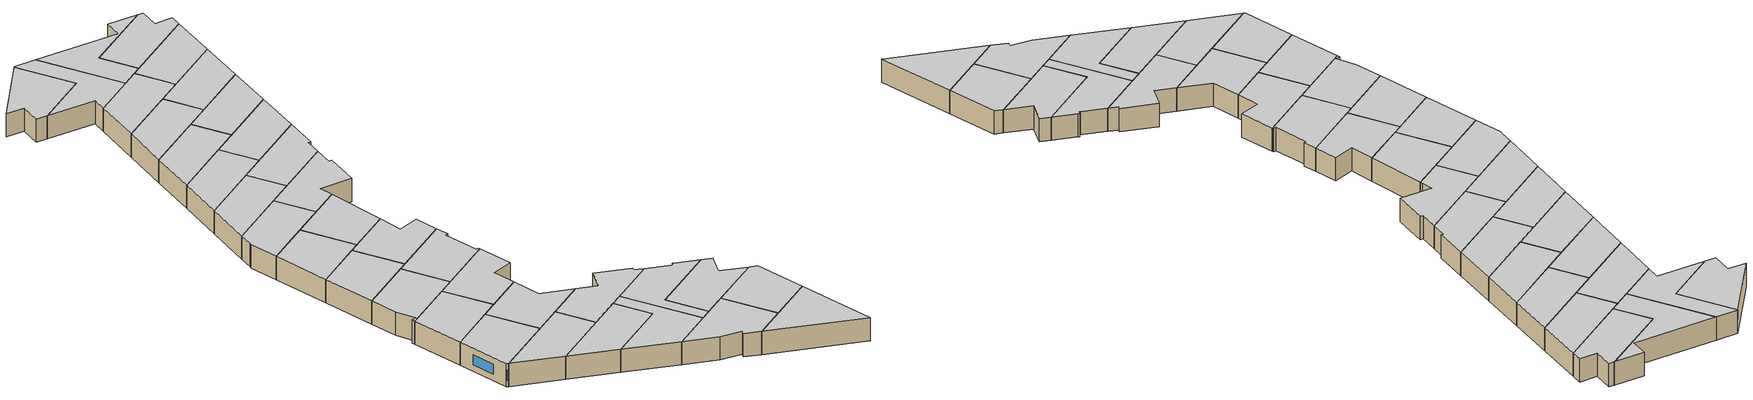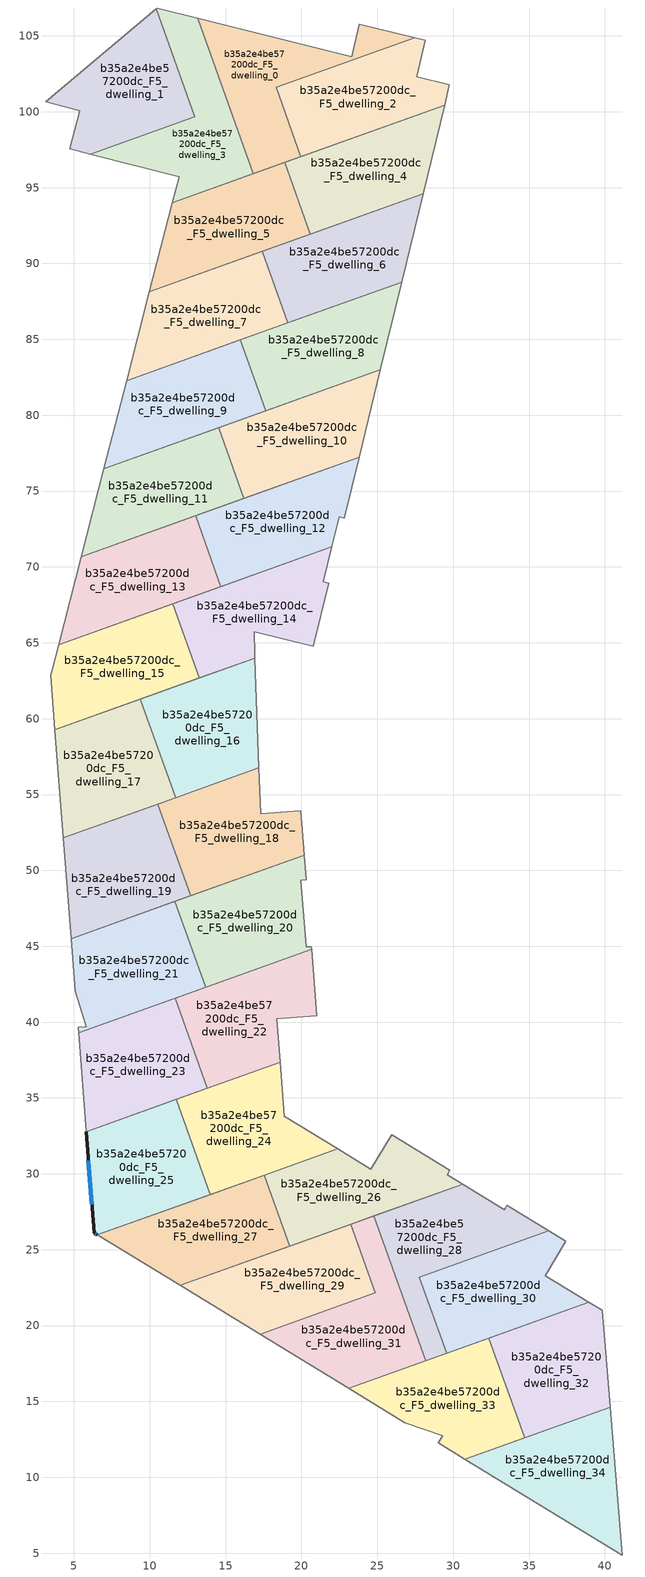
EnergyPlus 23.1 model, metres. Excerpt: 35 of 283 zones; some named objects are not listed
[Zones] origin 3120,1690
b35a2e4be57200dc_F5_dwelling_0
 floor to b35a2e4be57200dc_F4_dwelling_0 (EU_floor_Construction): 27.48,104.88 18.33,101.6 19.96,97.05 16.83,95.92 13.16,106.17 23.3,103.63 23.82,105.77 z15
 wall adiabatic (EU_wall_Construction): 27.48,104.88 23.82,105.77 23.3,103.63 13.16,106.17 / 16.83,95.92 19.96,97.05 z15:18
 wall to b35a2e4be57200dc_F5_dwelling_2 (EU_wall_Construction): 19.96,97.05 18.33,101.6 27.48,104.88 z15:18
 wall to b35a2e4be57200dc_F5_dwelling_3 (EU_wall_Construction): 13.16,106.17 16.83,95.92 z15:18
 ceiling to b35a2e4be57200dc_F6_dwelling_0 (EU_floor_Construction): 19.96,97.05 18.33,101.6 27.48,104.88 23.82,105.77 23.3,103.63 13.16,106.17 16.83,95.92 z18
b35a2e4be57200dc_F5_dwelling_1
 floor to b35a2e4be57200dc_F4_dwelling_1 (EU_floor_Construction): 10.43,106.79 12.97,99.69 6.08,97.21 4.72,97.56 5.37,100.08 3.15,100.65 z15
 wall to b35a2e4be57200dc_F5_dwelling_3 (EU_wall_Construction): 6.08,97.21 12.97,99.69 10.43,106.79 z15:18
 wall adiabatic (EU_wall_Construction): 10.43,106.79 3.15,100.65 5.37,100.08 4.72,97.56 6.08,97.21 z15:18
 ceiling to b35a2e4be57200dc_F6_dwelling_1 (EU_floor_Construction): 12.97,99.69 10.43,106.79 3.15,100.65 5.37,100.08 4.72,97.56 6.08,97.21 z18
b35a2e4be57200dc_F5_dwelling_10
 floor to b35a2e4be57200dc_F4_dwelling_10 (EU_floor_Construction): 25.2,82.99 23.8,77.24 16.2,74.51 14.53,79.17 z15
 wall adiabatic (EU_wall_Construction): 16.2,74.51 23.8,77.24 25.2,82.99 14.53,79.17 z15:18
 wall to b35a2e4be57200dc_F5_dwelling_11 (EU_wall_Construction): 14.53,79.17 16.2,74.51 z15:18
 ceiling to b35a2e4be57200dc_F6_dwelling_10 (EU_floor_Construction): 23.8,77.24 25.2,82.99 14.53,79.17 16.2,74.51 z18
b35a2e4be57200dc_F5_dwelling_11
 floor to b35a2e4be57200dc_F4_dwelling_11 (EU_floor_Construction): 14.53,79.17 16.2,74.51 5.49,70.68 6.98,76.47 z15
 wall adiabatic (EU_wall_Construction): 14.53,79.17 6.98,76.47 5.49,70.68 16.2,74.51 z15:18
 ceiling to b35a2e4be57200dc_F6_dwelling_11 (EU_floor_Construction): 16.2,74.51 14.53,79.17 6.98,76.47 5.49,70.68 z18
b35a2e4be57200dc_F5_dwelling_12
 floor to b35a2e4be57200dc_F4_dwelling_12 (EU_floor_Construction): 23.8,77.24 22.83,73.21 22.49,73.29 22.01,71.33 14.69,68.71 13.02,73.38 z15
 wall to b35a2e4be57200dc_F5_dwelling_13 (EU_wall_Construction): 13.02,73.38 14.69,68.71 z15:18
 wall adiabatic (EU_wall_Construction): 14.69,68.71 22.01,71.33 22.49,73.29 22.83,73.21 23.8,77.24 13.02,73.38 z15:18
 ceiling to b35a2e4be57200dc_F6_dwelling_12 (EU_floor_Construction): 22.01,71.33 22.49,73.29 22.83,73.21 23.8,77.24 13.02,73.38 14.69,68.71 z18
b35a2e4be57200dc_F5_dwelling_13
 floor to b35a2e4be57200dc_F4_dwelling_13 (EU_floor_Construction): 13.02,73.38 14.69,68.71 3.99,64.88 5.49,70.68 z15
 wall adiabatic (EU_wall_Construction): 13.02,73.38 5.49,70.68 3.99,64.88 14.69,68.71 z15:18
 ceiling to b35a2e4be57200dc_F6_dwelling_13 (EU_floor_Construction): 14.69,68.71 13.02,73.38 5.49,70.68 3.99,64.88 z18
b35a2e4be57200dc_F5_dwelling_14
 floor to b35a2e4be57200dc_F4_dwelling_14 (EU_floor_Construction): 22.01,71.33 21.45,69.02 21.79,68.93 20.78,64.78 16.89,65.72 16.92,64.29 16.93,64 13.26,62.68 11.51,67.57 z15
 wall to b35a2e4be57200dc_F5_dwelling_15 (EU_wall_Construction): 11.51,67.57 13.26,62.68 z15:18
 wall adiabatic (EU_wall_Construction): 13.26,62.68 16.93,64 16.92,64.29 16.89,65.72 20.78,64.78 21.79,68.93 21.45,69.02 22.01,71.33 11.51,67.57 z15:18
 ceiling to b35a2e4be57200dc_F6_dwelling_14 (EU_floor_Construction): 20.78,64.78 21.79,68.93 21.45,69.02 22.01,71.33 11.51,67.57 13.26,62.68 16.93,64 16.92,64.29 16.89,65.72 z18
b35a2e4be57200dc_F5_dwelling_15
 floor to b35a2e4be57200dc_F4_dwelling_15 (EU_floor_Construction): 11.51,67.57 13.26,62.68 3.75,59.28 3.47,62.87 3.57,63.23 3.99,64.88 z15
 wall adiabatic (EU_wall_Construction): 11.51,67.57 3.99,64.88 3.57,63.23 3.47,62.87 3.75,59.28 13.26,62.68 z15:18
 ceiling to b35a2e4be57200dc_F6_dwelling_15 (EU_floor_Construction): 13.26,62.68 11.51,67.57 3.99,64.88 3.57,63.23 3.47,62.87 3.75,59.28 z18
b35a2e4be57200dc_F5_dwelling_16
 floor to b35a2e4be57200dc_F4_dwelling_16 (EU_floor_Construction): 16.93,64 17.2,56.76 11.71,54.79 9.38,61.29 z15
 wall adiabatic (EU_wall_Construction): 11.71,54.79 17.2,56.76 16.93,64 9.38,61.29 z15:18
 wall to b35a2e4be57200dc_F5_dwelling_17 (EU_wall_Construction): 9.38,61.29 11.71,54.79 z15:18
 ceiling to b35a2e4be57200dc_F6_dwelling_16 (EU_floor_Construction): 17.2,56.76 16.93,64 9.38,61.29 11.71,54.79 z18
b35a2e4be57200dc_F5_dwelling_17
 floor to b35a2e4be57200dc_F4_dwelling_17 (EU_floor_Construction): 9.38,61.29 11.71,54.79 4.31,52.14 3.75,59.28 z15
 wall adiabatic (EU_wall_Construction): 9.38,61.29 3.75,59.28 4.31,52.14 11.71,54.79 z15:18
 ceiling to b35a2e4be57200dc_F6_dwelling_17 (EU_floor_Construction): 11.71,54.79 9.38,61.29 3.75,59.28 4.31,52.14 z18
b35a2e4be57200dc_F5_dwelling_18
 floor to b35a2e4be57200dc_F4_dwelling_18 (EU_floor_Construction): 19.95,53.93 20.18,51.01 12.69,48.32 10.52,54.37 17.2,56.76 17.31,53.73 z15
 wall adiabatic (EU_wall_Construction): 12.69,48.32 20.18,51.01 19.95,53.93 17.31,53.73 17.2,56.76 10.52,54.37 z15:18
 wall to b35a2e4be57200dc_F5_dwelling_19 (EU_wall_Construction): 10.52,54.37 12.69,48.32 z15:18
 ceiling to b35a2e4be57200dc_F6_dwelling_18 (EU_floor_Construction): 20.18,51.01 19.95,53.93 17.31,53.73 17.2,56.76 10.52,54.37 12.69,48.32 z18
b35a2e4be57200dc_F5_dwelling_19
 floor to b35a2e4be57200dc_F4_dwelling_19 (EU_floor_Construction): 10.52,54.37 12.69,48.32 4.82,45.51 4.31,52.14 z15
 wall adiabatic (EU_wall_Construction): 10.52,54.37 4.31,52.14 4.82,45.51 12.69,48.32 z15:18
 ceiling to b35a2e4be57200dc_F6_dwelling_19 (EU_floor_Construction): 12.69,48.32 10.52,54.37 4.31,52.14 4.82,45.51 z18
b35a2e4be57200dc_F5_dwelling_2
 floor to b35a2e4be57200dc_F4_dwelling_2 (EU_floor_Construction): 28.17,104.71 27.59,102.3 29.76,101.77 29.43,100.44 19.96,97.05 18.33,101.6 27.48,104.88 z15
 wall adiabatic (EU_wall_Construction): 19.96,97.05 29.43,100.44 29.76,101.77 27.59,102.3 28.17,104.71 27.48,104.88 z15:18
 ceiling to b35a2e4be57200dc_F6_dwelling_2 (EU_floor_Construction): 29.43,100.44 29.76,101.77 27.59,102.3 28.17,104.71 27.48,104.88 18.33,101.6 19.96,97.05 z18
b35a2e4be57200dc_F5_dwelling_20
 floor to b35a2e4be57200dc_F4_dwelling_20 (EU_floor_Construction): 20.18,51.01 20.31,49.37 19.96,49.34 20.3,44.95 20.65,44.98 20.67,44.79 13.69,42.29 11.66,47.96 z15
 wall to b35a2e4be57200dc_F5_dwelling_21 (EU_wall_Construction): 11.66,47.96 13.69,42.29 z15:18
 wall adiabatic (EU_wall_Construction): 13.69,42.29 20.67,44.79 20.65,44.98 20.3,44.95 19.96,49.34 20.31,49.37 20.18,51.01 11.66,47.96 z15:18
 ceiling to b35a2e4be57200dc_F6_dwelling_20 (EU_floor_Construction): 20.67,44.79 20.65,44.98 20.3,44.95 19.96,49.34 20.31,49.37 20.18,51.01 11.66,47.96 13.69,42.29 z18
b35a2e4be57200dc_F5_dwelling_21
 floor to b35a2e4be57200dc_F4_dwelling_21 (EU_floor_Construction): 11.66,47.96 13.69,42.29 5.31,39.29 5.28,39.66 5.81,39.7 5.09,42.04 4.82,45.51 z15
 wall adiabatic (EU_wall_Construction): 11.66,47.96 4.82,45.51 5.09,42.04 5.81,39.7 5.28,39.66 5.31,39.29 13.69,42.29 z15:18
 ceiling to b35a2e4be57200dc_F6_dwelling_21 (EU_floor_Construction): 13.69,42.29 11.66,47.96 4.82,45.51 5.09,42.04 5.81,39.7 5.28,39.66 5.31,39.29 z18
b35a2e4be57200dc_F5_dwelling_22
 floor to b35a2e4be57200dc_F4_dwelling_22 (EU_floor_Construction): 20.67,44.79 21.01,40.42 18.37,40.21 18.59,37.36 13.81,35.65 11.68,41.57 z15
 wall to b35a2e4be57200dc_F5_dwelling_23 (EU_wall_Construction): 11.68,41.57 13.81,35.65 z15:18
 wall adiabatic (EU_wall_Construction): 13.81,35.65 18.59,37.36 18.37,40.21 21.01,40.42 20.67,44.79 11.68,41.57 z15:18
 ceiling to b35a2e4be57200dc_F6_dwelling_22 (EU_floor_Construction): 18.59,37.36 18.37,40.21 21.01,40.42 20.67,44.79 11.68,41.57 13.81,35.65 z18
b35a2e4be57200dc_F5_dwelling_23
 floor to b35a2e4be57200dc_F4_dwelling_23 (EU_floor_Construction): 11.68,41.57 13.81,35.65 5.81,32.79 5.31,39.29 z15
 wall adiabatic (EU_wall_Construction): 11.68,41.57 5.31,39.29 5.81,32.79 13.81,35.65 z15:18
 ceiling to b35a2e4be57200dc_F6_dwelling_23 (EU_floor_Construction): 13.81,35.65 11.68,41.57 5.31,39.29 5.81,32.79 z18
b35a2e4be57200dc_F5_dwelling_24
 floor to b35a2e4be57200dc_F4_dwelling_24 (EU_floor_Construction): 18.59,37.36 18.87,33.78 22.39,31.64 13.99,28.63 11.74,34.91 z15
 wall to b35a2e4be57200dc_F5_dwelling_25 (EU_wall_Construction): 11.74,34.91 13.99,28.63 z15:18
 wall adiabatic (EU_wall_Construction): 13.99,28.63 22.39,31.64 18.87,33.78 18.59,37.36 11.74,34.91 z15:18
 ceiling to b35a2e4be57200dc_F6_dwelling_24 (EU_floor_Construction): 22.39,31.64 18.87,33.78 18.59,37.36 11.74,34.91 13.99,28.63 z18
b35a2e4be57200dc_F5_dwelling_25
 floor to b35a2e4be57200dc_F4_dwelling_25 (EU_floor_Construction): 11.74,34.91 13.99,28.63 6.55,25.97 6.34,26.1 5.81,32.79 z15
 wall outside (EU_wall_Construction): 5.81,32.79 6.34,26.1 6.55,25.97 z15:18
 wall adiabatic (EU_wall_Construction): 11.74,34.91 5.81,32.79 / 6.55,25.97 13.99,28.63 z15:18
 window (EU_Window_Construction): 5.96,30.88 6.19,28.01 / 6.4,26.06 6.49,26.01 z15.86:17.14
 ceiling to b35a2e4be57200dc_F6_dwelling_25 (EU_floor_Construction): 13.99,28.63 11.74,34.91 5.81,32.79 6.34,26.1 6.55,25.97 z18
b35a2e4be57200dc_F5_dwelling_26
 floor to b35a2e4be57200dc_F4_dwelling_26 (EU_floor_Construction): 29.78,30.24 29.6,29.94 30.62,29.32 19.21,25.23 17.54,29.91 22.39,31.64 24.58,30.3 25.95,32.57 z15
 wall adiabatic (EU_wall_Construction): 19.21,25.23 30.62,29.32 29.6,29.94 29.78,30.24 25.95,32.57 24.58,30.3 22.39,31.64 17.54,29.91 z15:18
 wall to b35a2e4be57200dc_F5_dwelling_27 (EU_wall_Construction): 17.54,29.91 19.21,25.23 z15:18
 ceiling to b35a2e4be57200dc_F6_dwelling_26 (EU_floor_Construction): 30.62,29.32 29.6,29.94 29.78,30.24 25.95,32.57 24.58,30.3 22.39,31.64 17.54,29.91 19.21,25.23 z18
b35a2e4be57200dc_F5_dwelling_27
 floor to b35a2e4be57200dc_F4_dwelling_27 (EU_floor_Construction): 17.54,29.91 19.21,25.23 12,22.65 6.55,25.97 z15
 wall adiabatic (EU_wall_Construction): 17.54,29.91 6.55,25.97 12,22.65 19.21,25.23 z15:18
 ceiling to b35a2e4be57200dc_F6_dwelling_27 (EU_floor_Construction): 19.21,25.23 17.54,29.91 6.55,25.97 12,22.65 z18
b35a2e4be57200dc_F5_dwelling_28
 floor to b35a2e4be57200dc_F4_dwelling_28 (EU_floor_Construction): 33.7,27.84 36.29,26.25 27.77,23.2 29.57,18.17 28.19,17.68 24.77,27.22 30.62,29.32 33.28,27.69 33.36,27.64 33.42,27.74 33.54,27.94 z15
 wall adiabatic (EU_wall_Construction): 36.29,26.25 33.7,27.84 33.54,27.94 33.42,27.74 33.36,27.64 33.28,27.69 30.62,29.32 24.77,27.22 / 28.19,17.68 29.57,18.17 z15:18
 wall to b35a2e4be57200dc_F5_dwelling_30 (EU_wall_Construction): 29.57,18.17 27.77,23.2 36.29,26.25 z15:18
 wall to b35a2e4be57200dc_F5_dwelling_31 (EU_wall_Construction): 24.77,27.22 28.19,17.68 z15:18
 ceiling to b35a2e4be57200dc_F6_dwelling_28 (EU_floor_Construction): 29.57,18.17 27.77,23.2 36.29,26.25 33.7,27.84 33.54,27.94 33.42,27.74 33.36,27.64 33.28,27.69 30.62,29.32 24.77,27.22 28.19,17.68 z18
b35a2e4be57200dc_F5_dwelling_29
 floor to b35a2e4be57200dc_F4_dwelling_29 (EU_floor_Construction): 23.24,26.67 24.86,22.15 17.27,19.43 12,22.65 z15
 wall to b35a2e4be57200dc_F5_dwelling_31 (EU_wall_Construction): 17.27,19.43 24.86,22.15 23.24,26.67 z15:18
 wall adiabatic (EU_wall_Construction): 23.24,26.67 12,22.65 17.27,19.43 z15:18
 ceiling to b35a2e4be57200dc_F6_dwelling_29 (EU_floor_Construction): 24.86,22.15 23.24,26.67 12,22.65 17.27,19.43 z18
b35a2e4be57200dc_F5_dwelling_3
 floor to b35a2e4be57200dc_F4_dwelling_3 (EU_floor_Construction): 13.16,106.17 16.83,95.92 11.5,94.01 11.93,95.71 6.08,97.21 12.97,99.69 10.43,106.79 10.48,106.84 z15
 wall adiabatic (EU_wall_Construction): 13.16,106.17 10.48,106.84 10.43,106.79 / 6.08,97.21 11.93,95.71 11.5,94.01 16.83,95.92 z15:18
 ceiling to b35a2e4be57200dc_F6_dwelling_3 (EU_floor_Construction): 16.83,95.92 13.16,106.17 10.48,106.84 10.43,106.79 12.97,99.69 6.08,97.21 11.93,95.71 11.5,94.01 z18
b35a2e4be57200dc_F5_dwelling_30
 floor to b35a2e4be57200dc_F4_dwelling_30 (EU_floor_Construction): 37.43,25.55 36.06,23.28 38.95,21.54 29.57,18.17 27.77,23.2 36.29,26.25 z15
 wall adiabatic (EU_wall_Construction): 29.57,18.17 38.95,21.54 36.06,23.28 37.43,25.55 36.29,26.25 z15:18
 ceiling to b35a2e4be57200dc_F6_dwelling_30 (EU_floor_Construction): 38.95,21.54 36.06,23.28 37.43,25.55 36.29,26.25 27.77,23.2 29.57,18.17 z18
b35a2e4be57200dc_F5_dwelling_31
 floor to b35a2e4be57200dc_F4_dwelling_31 (EU_floor_Construction): 24.77,27.22 28.19,17.68 23.12,15.87 17.27,19.43 24.86,22.15 23.24,26.67 z15
 wall adiabatic (EU_wall_Construction): 24.77,27.22 23.24,26.67 / 17.27,19.43 23.12,15.87 28.19,17.68 z15:18
 ceiling to b35a2e4be57200dc_F6_dwelling_31 (EU_floor_Construction): 28.19,17.68 24.77,27.22 23.24,26.67 24.86,22.15 17.27,19.43 23.12,15.87 z18
b35a2e4be57200dc_F5_dwelling_32
 floor to b35a2e4be57200dc_F4_dwelling_32 (EU_floor_Construction): 39.82,21.01 40.34,14.62 34.7,12.6 32.35,19.17 38.95,21.54 z15
 wall to b35a2e4be57200dc_F5_dwelling_33 (EU_wall_Construction): 32.35,19.17 34.7,12.6 z15:18
 wall adiabatic (EU_wall_Construction): 34.7,12.6 40.34,14.62 39.82,21.01 38.95,21.54 32.35,19.17 z15:18
 ceiling to b35a2e4be57200dc_F6_dwelling_32 (EU_floor_Construction): 40.34,14.62 39.82,21.01 38.95,21.54 32.35,19.17 34.7,12.6 z18
b35a2e4be57200dc_F5_dwelling_33
 floor to b35a2e4be57200dc_F4_dwelling_33 (EU_floor_Construction): 32.35,19.17 34.7,12.6 30.78,11.2 29.03,12.27 29.32,12.74 26.82,13.61 23.12,15.87 z15
 wall adiabatic (EU_wall_Construction): 32.35,19.17 23.12,15.87 26.82,13.61 29.32,12.74 29.03,12.27 30.78,11.2 34.7,12.6 z15:18
 ceiling to b35a2e4be57200dc_F6_dwelling_33 (EU_floor_Construction): 34.7,12.6 32.35,19.17 23.12,15.87 26.82,13.61 29.32,12.74 29.03,12.27 30.78,11.2 z18
b35a2e4be57200dc_F5_dwelling_34
 floor to b35a2e4be57200dc_F4_dwelling_34 (EU_floor_Construction): 40.34,14.62 41.14,4.88 30.78,11.2 z15
 wall adiabatic (EU_wall_Construction): 41.14,4.88 40.34,14.62 30.78,11.2 41.14,4.88 z15:18
 ceiling to b35a2e4be57200dc_F6_dwelling_34 (EU_floor_Construction): 41.14,4.88 40.34,14.62 30.78,11.2 z18
b35a2e4be57200dc_F5_dwelling_4
 floor to b35a2e4be57200dc_F4_dwelling_4 (EU_floor_Construction): 29.43,100.44 28.02,94.59 20.58,91.93 18.89,96.66 z15
 wall adiabatic (EU_wall_Construction): 20.58,91.93 28.02,94.59 29.43,100.44 18.89,96.66 20.58,91.93 z15:18
 ceiling to b35a2e4be57200dc_F6_dwelling_4 (EU_floor_Construction): 28.02,94.59 29.43,100.44 18.89,96.66 20.58,91.93 z18
b35a2e4be57200dc_F5_dwelling_5
 floor to b35a2e4be57200dc_F4_dwelling_5 (EU_floor_Construction): 18.89,96.66 20.58,91.93 9.98,88.13 11.5,94.01 z15
 wall adiabatic (EU_wall_Construction): 18.89,96.66 11.5,94.01 9.98,88.13 20.58,91.93 18.89,96.66 z15:18
 ceiling to b35a2e4be57200dc_F6_dwelling_5 (EU_floor_Construction): 20.58,91.93 18.89,96.66 11.5,94.01 9.98,88.13 z18
b35a2e4be57200dc_F5_dwelling_6
 floor to b35a2e4be57200dc_F4_dwelling_6 (EU_floor_Construction): 28.02,94.59 26.6,88.78 19.11,86.09 17.43,90.8 z15
 wall adiabatic (EU_wall_Construction): 19.11,86.09 26.6,88.78 28.02,94.59 17.43,90.8 z15:18
 wall to b35a2e4be57200dc_F5_dwelling_7 (EU_wall_Construction): 17.43,90.8 19.11,86.09 z15:18
 ceiling to b35a2e4be57200dc_F6_dwelling_6 (EU_floor_Construction): 26.6,88.78 28.02,94.59 17.43,90.8 19.11,86.09 z18
b35a2e4be57200dc_F5_dwelling_7
 floor to b35a2e4be57200dc_F4_dwelling_7 (EU_floor_Construction): 17.43,90.8 19.11,86.09 8.48,82.28 9.98,88.13 z15
 wall adiabatic (EU_wall_Construction): 17.43,90.8 9.98,88.13 8.48,82.28 19.11,86.09 z15:18
 ceiling to b35a2e4be57200dc_F6_dwelling_7 (EU_floor_Construction): 19.11,86.09 17.43,90.8 9.98,88.13 8.48,82.28 z18
b35a2e4be57200dc_F5_dwelling_8
 floor to b35a2e4be57200dc_F4_dwelling_8 (EU_floor_Construction): 26.6,88.78 25.2,82.99 17.65,80.29 15.98,84.97 z15
 wall adiabatic (EU_wall_Construction): 17.65,80.29 25.2,82.99 26.6,88.78 15.98,84.97 z15:18
 wall to b35a2e4be57200dc_F5_dwelling_9 (EU_wall_Construction): 15.98,84.97 17.65,80.29 z15:18
 ceiling to b35a2e4be57200dc_F6_dwelling_8 (EU_floor_Construction): 25.2,82.99 26.6,88.78 15.98,84.97 17.65,80.29 z18
b35a2e4be57200dc_F5_dwelling_9
 floor to b35a2e4be57200dc_F4_dwelling_9 (EU_floor_Construction): 15.98,84.97 17.65,80.29 6.98,76.47 8.48,82.28 z15
 wall adiabatic (EU_wall_Construction): 15.98,84.97 8.48,82.28 6.98,76.47 17.65,80.29 z15:18
 ceiling to b35a2e4be57200dc_F6_dwelling_9 (EU_floor_Construction): 17.65,80.29 15.98,84.97 8.48,82.28 6.98,76.47 z18
[Building]
EU S2 Campaign: North Axis=0; Terrain=City; Solar Distribution=FullExterior
[Site:Location]
Helsinki-Vantaa.AP: Latitude=60.317; Longitude=24.963; Time Zone=2; Elevation=54.6
[SizingPeriod:WeatherFileDays]
AnnualSizingPeriod: Begin Month=1; Begin Day of Month=1; End Month=12; End Day of Month=31; Day of Week for Start Day=Monday; Use Weather File Daylight Saving Period=No; Use Weather File Rain and Snow Indicators=No
[MATERIAL]
EU_InternalMass_Material: Roughness=MediumRough; Thickness=0.1; Conductivity=1; Density=1800; Specific Heat=900; Thermal Absorptance=0.9; Solar Absorptance=0.7; Visible Absorptance=0.7
[MATERIAL:NOMASS] Roughness=MediumRough; Thermal Absorptance=0.9; Solar Absorptance=0.7; Visible Absorptance=0.7
Name | Thermal Resistance
EU_wall_NoMass | 5.91765
EU_floor_NoMass | 6.2875
[WINDOWMATERIAL:SIMPLEGLAZINGSYSTEM]
EU_Window_SimpleGlazing: UFactor=0.994035; Solar Heat Gain Coefficient=0.7; Visible Transmittance=0.7
[CONSTRUCTION]
EU_wall_Construction: EU_wall_NoMass
EU_floor_Construction: EU_floor_NoMass
EU_Window_Construction: EU_Window_SimpleGlazing
EU_InternalMass_Construction: EU_InternalMass_Material
[ZONE] Type=1; Multiplier=1; Ceiling Height=autocalculate; Floor Area=autocalculate; Part of Total Floor Area=Yes
Name | Volume
b35a2e4be57200dc_F5_dwelling_0 | 143.992
b35a2e4be57200dc_F5_dwelling_1 | 144.024
b35a2e4be57200dc_F5_dwelling_10 | 144.019
b35a2e4be57200dc_F5_dwelling_11 | 144.05
b35a2e4be57200dc_F5_dwelling_12 | 143.993
b35a2e4be57200dc_F5_dwelling_13 | 143.977
b35a2e4be57200dc_F5_dwelling_14 | 144.555
b35a2e4be57200dc_F5_dwelling_15 | 144.532
b35a2e4be57200dc_F5_dwelling_16 | 143.476
b35a2e4be57200dc_F5_dwelling_17 | 143.495
b35a2e4be57200dc_F5_dwelling_18; b35a2e4be57200dc_F5_dwelling_26 | 144.004
b35a2e4be57200dc_F5_dwelling_19; b35a2e4be57200dc_F5_dwelling_8 | 143.997
b35a2e4be57200dc_F5_dwelling_2; b35a2e4be57200dc_F5_dwelling_3; b35a2e4be57200dc_F5_dwelling_9 | 143.99
b35a2e4be57200dc_F5_dwelling_20; b35a2e4be57200dc_F5_dwelling_27; b35a2e4be57200dc_F5_dwelling_33 | 144.015
b35a2e4be57200dc_F5_dwelling_21; b35a2e4be57200dc_F5_dwelling_24; b35a2e4be57200dc_F5_dwelling_34 | 144.011
b35a2e4be57200dc_F5_dwelling_22 | 144.04
b35a2e4be57200dc_F5_dwelling_23; b35a2e4be57200dc_F5_dwelling_25; b35a2e4be57200dc_F5_dwelling_5 | 144.007
b35a2e4be57200dc_F5_dwelling_28 | 144.031
b35a2e4be57200dc_F5_dwelling_29 | 144.001
b35a2e4be57200dc_F5_dwelling_30; b35a2e4be57200dc_F5_dwelling_31 | 143.999
b35a2e4be57200dc_F5_dwelling_32 | 144.018
b35a2e4be57200dc_F5_dwelling_4 | 144.009
b35a2e4be57200dc_F5_dwelling_6 | 144.034
b35a2e4be57200dc_F5_dwelling_7 | 144.041
[INTERNALMASS] Construction=EU_InternalMass_Construction
Name | Zone or ZoneList | Surface Area
b35a2e4be57200dc_F5_dwelling_0_EU_InternalMass | b35a2e4be57200dc_F5_dwelling_0 | 48.0012
b35a2e4be57200dc_F5_dwelling_1_EU_InternalMass | b35a2e4be57200dc_F5_dwelling_1 | 48.0077
b35a2e4be57200dc_F5_dwelling_2_EU_InternalMass | b35a2e4be57200dc_F5_dwelling_2 | 47.9963
b35a2e4be57200dc_F5_dwelling_3_EU_InternalMass | b35a2e4be57200dc_F5_dwelling_3 | 47.9963
b35a2e4be57200dc_F5_dwelling_4_EU_InternalMass | b35a2e4be57200dc_F5_dwelling_4 | 48.003
b35a2e4be57200dc_F5_dwelling_5_EU_InternalMass | b35a2e4be57200dc_F5_dwelling_5 | 48.003
b35a2e4be57200dc_F5_dwelling_6_EU_InternalMass | b35a2e4be57200dc_F5_dwelling_6 | 48.0102
b35a2e4be57200dc_F5_dwelling_7_EU_InternalMass | b35a2e4be57200dc_F5_dwelling_7 | 48.013
b35a2e4be57200dc_F5_dwelling_8_EU_InternalMass | b35a2e4be57200dc_F5_dwelling_8 | 47.9986
b35a2e4be57200dc_F5_dwelling_9_EU_InternalMass | b35a2e4be57200dc_F5_dwelling_9 | 47.9956
b35a2e4be57200dc_F5_dwelling_10_EU_InternalMass | b35a2e4be57200dc_F5_dwelling_10 | 48.0076
b35a2e4be57200dc_F5_dwelling_11_EU_InternalMass | b35a2e4be57200dc_F5_dwelling_11 | 48.0176
b35a2e4be57200dc_F5_dwelling_12_EU_InternalMass | b35a2e4be57200dc_F5_dwelling_12 | 47.9978
b35a2e4be57200dc_F5_dwelling_13_EU_InternalMass | b35a2e4be57200dc_F5_dwelling_13 | 47.9935
b35a2e4be57200dc_F5_dwelling_14_EU_InternalMass | b35a2e4be57200dc_F5_dwelling_14 | 48.1789
b35a2e4be57200dc_F5_dwelling_15_EU_InternalMass | b35a2e4be57200dc_F5_dwelling_15 | 48.1785
b35a2e4be57200dc_F5_dwelling_16_EU_InternalMass | b35a2e4be57200dc_F5_dwelling_16 | 47.8263
b35a2e4be57200dc_F5_dwelling_17_EU_InternalMass | b35a2e4be57200dc_F5_dwelling_17 | 47.8311
b35a2e4be57200dc_F5_dwelling_18_EU_InternalMass | b35a2e4be57200dc_F5_dwelling_18 | 48.003
b35a2e4be57200dc_F5_dwelling_19_EU_InternalMass | b35a2e4be57200dc_F5_dwelling_19 | 48.0021
b35a2e4be57200dc_F5_dwelling_20_EU_InternalMass | b35a2e4be57200dc_F5_dwelling_20 | 48.0047
b35a2e4be57200dc_F5_dwelling_21_EU_InternalMass | b35a2e4be57200dc_F5_dwelling_21 | 48.0043
b35a2e4be57200dc_F5_dwelling_22_EU_InternalMass | b35a2e4be57200dc_F5_dwelling_22 | 48.0114
b35a2e4be57200dc_F5_dwelling_23_EU_InternalMass | b35a2e4be57200dc_F5_dwelling_23 | 48.0014
b35a2e4be57200dc_F5_dwelling_24_EU_InternalMass | b35a2e4be57200dc_F5_dwelling_24 | 48.0038
b35a2e4be57200dc_F5_dwelling_25_EU_InternalMass | b35a2e4be57200dc_F5_dwelling_25 | 48.0027
b35a2e4be57200dc_F5_dwelling_26_EU_InternalMass | b35a2e4be57200dc_F5_dwelling_26 | 48.005
b35a2e4be57200dc_F5_dwelling_27_EU_InternalMass | b35a2e4be57200dc_F5_dwelling_27 | 48.0047
b35a2e4be57200dc_F5_dwelling_28_EU_InternalMass | b35a2e4be57200dc_F5_dwelling_28 | 48.0105
b35a2e4be57200dc_F5_dwelling_29_EU_InternalMass | b35a2e4be57200dc_F5_dwelling_29 | 47.9994
b35a2e4be57200dc_F5_dwelling_30_EU_InternalMass | b35a2e4be57200dc_F5_dwelling_30 | 48
b35a2e4be57200dc_F5_dwelling_31_EU_InternalMass | b35a2e4be57200dc_F5_dwelling_31 | 48.0006
b35a2e4be57200dc_F5_dwelling_32_EU_InternalMass | b35a2e4be57200dc_F5_dwelling_32 | 48.0051
b35a2e4be57200dc_F5_dwelling_33_EU_InternalMass | b35a2e4be57200dc_F5_dwelling_33 | 48.0038
b35a2e4be57200dc_F5_dwelling_34_EU_InternalMass | b35a2e4be57200dc_F5_dwelling_34 | 48.0035
[OTHEREQUIPMENT] Fuel Type=Electricity; Design Level Calculation Method=Watts/Area; Power per Zone Floor Area=1; Fraction Latent=0; Fraction Radiant=0; Fraction Lost=0; Carbon Dioxide Generation Rate=0; EndUse Subcategory=EU_Step8_InternalGains
Name | Zone or ZoneList or Space or SpaceList | Schedule
EU_Step8_InternalGain_b35a2e4be57200dc_F5_dwelling_0_f000 | b35a2e4be57200dc_F5_dwelling_0 | EU_Step8_GainSchedule_b35a2e4be57200dc_F5_dwelling_0_f000
EU_Step8_InternalGain_b35a2e4be57200dc_F5_dwelling_1_f000 | b35a2e4be57200dc_F5_dwelling_1 | EU_Step8_GainSchedule_b35a2e4be57200dc_F5_dwelling_1_f000
EU_Step8_InternalGain_b35a2e4be57200dc_F5_dwelling_2_f000 | b35a2e4be57200dc_F5_dwelling_2 | EU_Step8_GainSchedule_b35a2e4be57200dc_F5_dwelling_2_f000
EU_Step8_InternalGain_b35a2e4be57200dc_F5_dwelling_3_f000 | b35a2e4be57200dc_F5_dwelling_3 | EU_Step8_GainSchedule_b35a2e4be57200dc_F5_dwelling_3_f000
EU_Step8_InternalGain_b35a2e4be57200dc_F5_dwelling_4_f000 | b35a2e4be57200dc_F5_dwelling_4 | EU_Step8_GainSchedule_b35a2e4be57200dc_F5_dwelling_4_f000
EU_Step8_InternalGain_b35a2e4be57200dc_F5_dwelling_5_f000 | b35a2e4be57200dc_F5_dwelling_5 | EU_Step8_GainSchedule_b35a2e4be57200dc_F5_dwelling_5_f000
EU_Step8_InternalGain_b35a2e4be57200dc_F5_dwelling_6_f000 | b35a2e4be57200dc_F5_dwelling_6 | EU_Step8_GainSchedule_b35a2e4be57200dc_F5_dwelling_6_f000
EU_Step8_InternalGain_b35a2e4be57200dc_F5_dwelling_7_f000 | b35a2e4be57200dc_F5_dwelling_7 | EU_Step8_GainSchedule_b35a2e4be57200dc_F5_dwelling_7_f000
EU_Step8_InternalGain_b35a2e4be57200dc_F5_dwelling_8_f000 | b35a2e4be57200dc_F5_dwelling_8 | EU_Step8_GainSchedule_b35a2e4be57200dc_F5_dwelling_8_f000
EU_Step8_InternalGain_b35a2e4be57200dc_F5_dwelling_9_f000 | b35a2e4be57200dc_F5_dwelling_9 | EU_Step8_GainSchedule_b35a2e4be57200dc_F5_dwelling_9_f000
EU_Step8_InternalGain_b35a2e4be57200dc_F5_dwelling_10_f000 | b35a2e4be57200dc_F5_dwelling_10 | EU_Step8_GainSchedule_b35a2e4be57200dc_F5_dwelling_10_f000
EU_Step8_InternalGain_b35a2e4be57200dc_F5_dwelling_11_f000 | b35a2e4be57200dc_F5_dwelling_11 | EU_Step8_GainSchedule_b35a2e4be57200dc_F5_dwelling_11_f000
EU_Step8_InternalGain_b35a2e4be57200dc_F5_dwelling_12_f000 | b35a2e4be57200dc_F5_dwelling_12 | EU_Step8_GainSchedule_b35a2e4be57200dc_F5_dwelling_12_f000
EU_Step8_InternalGain_b35a2e4be57200dc_F5_dwelling_13_f000 | b35a2e4be57200dc_F5_dwelling_13 | EU_Step8_GainSchedule_b35a2e4be57200dc_F5_dwelling_13_f000
EU_Step8_InternalGain_b35a2e4be57200dc_F5_dwelling_14_f000 | b35a2e4be57200dc_F5_dwelling_14 | EU_Step8_GainSchedule_b35a2e4be57200dc_F5_dwelling_14_f000
EU_Step8_InternalGain_b35a2e4be57200dc_F5_dwelling_15_f000 | b35a2e4be57200dc_F5_dwelling_15 | EU_Step8_GainSchedule_b35a2e4be57200dc_F5_dwelling_15_f000
EU_Step8_InternalGain_b35a2e4be57200dc_F5_dwelling_16_f000 | b35a2e4be57200dc_F5_dwelling_16 | EU_Step8_GainSchedule_b35a2e4be57200dc_F5_dwelling_16_f000
EU_Step8_InternalGain_b35a2e4be57200dc_F5_dwelling_17_f000 | b35a2e4be57200dc_F5_dwelling_17 | EU_Step8_GainSchedule_b35a2e4be57200dc_F5_dwelling_17_f000
EU_Step8_InternalGain_b35a2e4be57200dc_F5_dwelling_18_f000 | b35a2e4be57200dc_F5_dwelling_18 | EU_Step8_GainSchedule_b35a2e4be57200dc_F5_dwelling_18_f000
EU_Step8_InternalGain_b35a2e4be57200dc_F5_dwelling_19_f000 | b35a2e4be57200dc_F5_dwelling_19 | EU_Step8_GainSchedule_b35a2e4be57200dc_F5_dwelling_19_f000
EU_Step8_InternalGain_b35a2e4be57200dc_F5_dwelling_20_f000 | b35a2e4be57200dc_F5_dwelling_20 | EU_Step8_GainSchedule_b35a2e4be57200dc_F5_dwelling_20_f000
EU_Step8_InternalGain_b35a2e4be57200dc_F5_dwelling_21_f000 | b35a2e4be57200dc_F5_dwelling_21 | EU_Step8_GainSchedule_b35a2e4be57200dc_F5_dwelling_21_f000
EU_Step8_InternalGain_b35a2e4be57200dc_F5_dwelling_22_f000 | b35a2e4be57200dc_F5_dwelling_22 | EU_Step8_GainSchedule_b35a2e4be57200dc_F5_dwelling_22_f000
EU_Step8_InternalGain_b35a2e4be57200dc_F5_dwelling_23_f000 | b35a2e4be57200dc_F5_dwelling_23 | EU_Step8_GainSchedule_b35a2e4be57200dc_F5_dwelling_23_f000
EU_Step8_InternalGain_b35a2e4be57200dc_F5_dwelling_24_f000 | b35a2e4be57200dc_F5_dwelling_24 | EU_Step8_GainSchedule_b35a2e4be57200dc_F5_dwelling_24_f000
EU_Step8_InternalGain_b35a2e4be57200dc_F5_dwelling_25_f000 | b35a2e4be57200dc_F5_dwelling_25 | EU_Step8_GainSchedule_b35a2e4be57200dc_F5_dwelling_25_f000
EU_Step8_InternalGain_b35a2e4be57200dc_F5_dwelling_26_f000 | b35a2e4be57200dc_F5_dwelling_26 | EU_Step8_GainSchedule_b35a2e4be57200dc_F5_dwelling_26_f000
EU_Step8_InternalGain_b35a2e4be57200dc_F5_dwelling_27_f000 | b35a2e4be57200dc_F5_dwelling_27 | EU_Step8_GainSchedule_b35a2e4be57200dc_F5_dwelling_27_f000
EU_Step8_InternalGain_b35a2e4be57200dc_F5_dwelling_28_f000 | b35a2e4be57200dc_F5_dwelling_28 | EU_Step8_GainSchedule_b35a2e4be57200dc_F5_dwelling_28_f000
EU_Step8_InternalGain_b35a2e4be57200dc_F5_dwelling_29_f000 | b35a2e4be57200dc_F5_dwelling_29 | EU_Step8_GainSchedule_b35a2e4be57200dc_F5_dwelling_29_f000
EU_Step8_InternalGain_b35a2e4be57200dc_F5_dwelling_30_f000 | b35a2e4be57200dc_F5_dwelling_30 | EU_Step8_GainSchedule_b35a2e4be57200dc_F5_dwelling_30_f000
EU_Step8_InternalGain_b35a2e4be57200dc_F5_dwelling_31_f000 | b35a2e4be57200dc_F5_dwelling_31 | EU_Step8_GainSchedule_b35a2e4be57200dc_F5_dwelling_31_f000
EU_Step8_InternalGain_b35a2e4be57200dc_F5_dwelling_32_f000 | b35a2e4be57200dc_F5_dwelling_32 | EU_Step8_GainSchedule_b35a2e4be57200dc_F5_dwelling_32_f000
EU_Step8_InternalGain_b35a2e4be57200dc_F5_dwelling_33_f000 | b35a2e4be57200dc_F5_dwelling_33 | EU_Step8_GainSchedule_b35a2e4be57200dc_F5_dwelling_33_f000
EU_Step8_InternalGain_b35a2e4be57200dc_F5_dwelling_34_f000 | b35a2e4be57200dc_F5_dwelling_34 | EU_Step8_GainSchedule_b35a2e4be57200dc_F5_dwelling_34_f000
[ZONEVENTILATION:DESIGNFLOWRATE] Schedule=EU_AlwaysOn; Design Flow Rate Calculation Method=AirChanges/Hour; Air Changes per Hour=0.596421; Ventilation Type=Natural; Fan Pressure Rise=0; Fan Total Efficiency=1; Constant Term Coefficient=1; Temperature Term Coefficient=0; Velocity Term Coefficient=0; Velocity Squared Term Coefficient=0; Minimum Indoor Temperature=-100; Maximum Indoor Temperature=100; Delta Temperature=-100; Minimum Outdoor Temperature=-100; Maximum Outdoor Temperature=100; Maximum Wind Speed=40
Name | Zone or ZoneList or Space or SpaceList
EU_ConstantAir_b35a2e4be57200dc_F5_dwelling_0 | b35a2e4be57200dc_F5_dwelling_0
EU_ConstantAir_b35a2e4be57200dc_F5_dwelling_1 | b35a2e4be57200dc_F5_dwelling_1
EU_ConstantAir_b35a2e4be57200dc_F5_dwelling_2 | b35a2e4be57200dc_F5_dwelling_2
EU_ConstantAir_b35a2e4be57200dc_F5_dwelling_3 | b35a2e4be57200dc_F5_dwelling_3
EU_ConstantAir_b35a2e4be57200dc_F5_dwelling_4 | b35a2e4be57200dc_F5_dwelling_4
EU_ConstantAir_b35a2e4be57200dc_F5_dwelling_5 | b35a2e4be57200dc_F5_dwelling_5
EU_ConstantAir_b35a2e4be57200dc_F5_dwelling_6 | b35a2e4be57200dc_F5_dwelling_6
EU_ConstantAir_b35a2e4be57200dc_F5_dwelling_7 | b35a2e4be57200dc_F5_dwelling_7
EU_ConstantAir_b35a2e4be57200dc_F5_dwelling_8 | b35a2e4be57200dc_F5_dwelling_8
EU_ConstantAir_b35a2e4be57200dc_F5_dwelling_9 | b35a2e4be57200dc_F5_dwelling_9
EU_ConstantAir_b35a2e4be57200dc_F5_dwelling_10 | b35a2e4be57200dc_F5_dwelling_10
EU_ConstantAir_b35a2e4be57200dc_F5_dwelling_11 | b35a2e4be57200dc_F5_dwelling_11
EU_ConstantAir_b35a2e4be57200dc_F5_dwelling_12 | b35a2e4be57200dc_F5_dwelling_12
EU_ConstantAir_b35a2e4be57200dc_F5_dwelling_13 | b35a2e4be57200dc_F5_dwelling_13
EU_ConstantAir_b35a2e4be57200dc_F5_dwelling_14 | b35a2e4be57200dc_F5_dwelling_14
EU_ConstantAir_b35a2e4be57200dc_F5_dwelling_15 | b35a2e4be57200dc_F5_dwelling_15
EU_ConstantAir_b35a2e4be57200dc_F5_dwelling_16 | b35a2e4be57200dc_F5_dwelling_16
EU_ConstantAir_b35a2e4be57200dc_F5_dwelling_17 | b35a2e4be57200dc_F5_dwelling_17
EU_ConstantAir_b35a2e4be57200dc_F5_dwelling_18 | b35a2e4be57200dc_F5_dwelling_18
EU_ConstantAir_b35a2e4be57200dc_F5_dwelling_19 | b35a2e4be57200dc_F5_dwelling_19
EU_ConstantAir_b35a2e4be57200dc_F5_dwelling_20 | b35a2e4be57200dc_F5_dwelling_20
EU_ConstantAir_b35a2e4be57200dc_F5_dwelling_21 | b35a2e4be57200dc_F5_dwelling_21
EU_ConstantAir_b35a2e4be57200dc_F5_dwelling_22 | b35a2e4be57200dc_F5_dwelling_22
EU_ConstantAir_b35a2e4be57200dc_F5_dwelling_23 | b35a2e4be57200dc_F5_dwelling_23
EU_ConstantAir_b35a2e4be57200dc_F5_dwelling_24 | b35a2e4be57200dc_F5_dwelling_24
EU_ConstantAir_b35a2e4be57200dc_F5_dwelling_25 | b35a2e4be57200dc_F5_dwelling_25
EU_ConstantAir_b35a2e4be57200dc_F5_dwelling_26 | b35a2e4be57200dc_F5_dwelling_26
EU_ConstantAir_b35a2e4be57200dc_F5_dwelling_27 | b35a2e4be57200dc_F5_dwelling_27
EU_ConstantAir_b35a2e4be57200dc_F5_dwelling_28 | b35a2e4be57200dc_F5_dwelling_28
EU_ConstantAir_b35a2e4be57200dc_F5_dwelling_29 | b35a2e4be57200dc_F5_dwelling_29
EU_ConstantAir_b35a2e4be57200dc_F5_dwelling_30 | b35a2e4be57200dc_F5_dwelling_30
EU_ConstantAir_b35a2e4be57200dc_F5_dwelling_31 | b35a2e4be57200dc_F5_dwelling_31
EU_ConstantAir_b35a2e4be57200dc_F5_dwelling_32 | b35a2e4be57200dc_F5_dwelling_32
EU_ConstantAir_b35a2e4be57200dc_F5_dwelling_33 | b35a2e4be57200dc_F5_dwelling_33
EU_ConstantAir_b35a2e4be57200dc_F5_dwelling_34 | b35a2e4be57200dc_F5_dwelling_34
[HVACTEMPLATE:ZONE:IDEALLOADSAIRSYSTEM] System Availability Schedule=EU_AlwaysOn; Maximum Heating Supply Air Temperature=50; Minimum Cooling Supply Air Temperature=13; Maximum Heating Supply Air Humidity Ratio=0.0156; Minimum Cooling Supply Air Humidity Ratio=0.0077; Heating Limit=NoLimit; Cooling Limit=NoLimit; Heating Availability Schedule=EU_AlwaysOn; Cooling Availability Schedule=EU_CoolingOff; Dehumidification Control Type=ConstantSensibleHeatRatio; Cooling Sensible Heat Ratio=0.7; Dehumidification Setpoint=60; Humidification Control Type=None; Humidification Setpoint=30; Outdoor Air Method=None; Outdoor Air Flow Rate per Person=0.00944; Outdoor Air Flow Rate per Zone Floor Area=0; Outdoor Air Flow Rate per Zone=0; Demand Controlled Ventilation Type=None; Outdoor Air Economizer Type=NoEconomizer; Heat Recovery Type=None; Sensible Heat Recovery Effectiveness=0.7; Latent Heat Recovery Effectiveness=0.65
Name | Template Thermostat
b35a2e4be57200dc_F5_dwelling_0 | EU_HeatOnly_b35a2e4be57200dc_F5_dwelling_0
b35a2e4be57200dc_F5_dwelling_1 | EU_HeatOnly_b35a2e4be57200dc_F5_dwelling_1
b35a2e4be57200dc_F5_dwelling_2 | EU_HeatOnly_b35a2e4be57200dc_F5_dwelling_2
b35a2e4be57200dc_F5_dwelling_3 | EU_HeatOnly_b35a2e4be57200dc_F5_dwelling_3
b35a2e4be57200dc_F5_dwelling_4 | EU_HeatOnly_b35a2e4be57200dc_F5_dwelling_4
b35a2e4be57200dc_F5_dwelling_5 | EU_HeatOnly_b35a2e4be57200dc_F5_dwelling_5
b35a2e4be57200dc_F5_dwelling_6 | EU_HeatOnly_b35a2e4be57200dc_F5_dwelling_6
b35a2e4be57200dc_F5_dwelling_7 | EU_HeatOnly_b35a2e4be57200dc_F5_dwelling_7
b35a2e4be57200dc_F5_dwelling_8 | EU_HeatOnly_b35a2e4be57200dc_F5_dwelling_8
b35a2e4be57200dc_F5_dwelling_9 | EU_HeatOnly_b35a2e4be57200dc_F5_dwelling_9
b35a2e4be57200dc_F5_dwelling_10 | EU_HeatOnly_b35a2e4be57200dc_F5_dwelling_10
b35a2e4be57200dc_F5_dwelling_11 | EU_HeatOnly_b35a2e4be57200dc_F5_dwelling_11
b35a2e4be57200dc_F5_dwelling_12 | EU_HeatOnly_b35a2e4be57200dc_F5_dwelling_12
b35a2e4be57200dc_F5_dwelling_13 | EU_HeatOnly_b35a2e4be57200dc_F5_dwelling_13
b35a2e4be57200dc_F5_dwelling_14 | EU_HeatOnly_b35a2e4be57200dc_F5_dwelling_14
b35a2e4be57200dc_F5_dwelling_15 | EU_HeatOnly_b35a2e4be57200dc_F5_dwelling_15
b35a2e4be57200dc_F5_dwelling_16 | EU_HeatOnly_b35a2e4be57200dc_F5_dwelling_16
b35a2e4be57200dc_F5_dwelling_17 | EU_HeatOnly_b35a2e4be57200dc_F5_dwelling_17
b35a2e4be57200dc_F5_dwelling_18 | EU_HeatOnly_b35a2e4be57200dc_F5_dwelling_18
b35a2e4be57200dc_F5_dwelling_19 | EU_HeatOnly_b35a2e4be57200dc_F5_dwelling_19
b35a2e4be57200dc_F5_dwelling_20 | EU_HeatOnly_b35a2e4be57200dc_F5_dwelling_20
b35a2e4be57200dc_F5_dwelling_21 | EU_HeatOnly_b35a2e4be57200dc_F5_dwelling_21
b35a2e4be57200dc_F5_dwelling_22 | EU_HeatOnly_b35a2e4be57200dc_F5_dwelling_22
b35a2e4be57200dc_F5_dwelling_23 | EU_HeatOnly_b35a2e4be57200dc_F5_dwelling_23
b35a2e4be57200dc_F5_dwelling_24 | EU_HeatOnly_b35a2e4be57200dc_F5_dwelling_24
b35a2e4be57200dc_F5_dwelling_25 | EU_HeatOnly_b35a2e4be57200dc_F5_dwelling_25
b35a2e4be57200dc_F5_dwelling_26 | EU_HeatOnly_b35a2e4be57200dc_F5_dwelling_26
b35a2e4be57200dc_F5_dwelling_27 | EU_HeatOnly_b35a2e4be57200dc_F5_dwelling_27
b35a2e4be57200dc_F5_dwelling_28 | EU_HeatOnly_b35a2e4be57200dc_F5_dwelling_28
b35a2e4be57200dc_F5_dwelling_29 | EU_HeatOnly_b35a2e4be57200dc_F5_dwelling_29
b35a2e4be57200dc_F5_dwelling_30 | EU_HeatOnly_b35a2e4be57200dc_F5_dwelling_30
b35a2e4be57200dc_F5_dwelling_31 | EU_HeatOnly_b35a2e4be57200dc_F5_dwelling_31
b35a2e4be57200dc_F5_dwelling_32 | EU_HeatOnly_b35a2e4be57200dc_F5_dwelling_32
b35a2e4be57200dc_F5_dwelling_33 | EU_HeatOnly_b35a2e4be57200dc_F5_dwelling_33
b35a2e4be57200dc_F5_dwelling_34 | EU_HeatOnly_b35a2e4be57200dc_F5_dwelling_34
[SIZING:ZONE] Zone Cooling Design Supply Air Temperature Input Method=SupplyAirTemperature; Zone Cooling Design Supply Air Temperature=13; Zone Heating Design Supply Air Temperature Input Method=SupplyAirTemperature; Zone Heating Design Supply Air Temperature=50; Zone Cooling Design Supply Air Humidity Ratio=0.008; Zone Heating Design Supply Air Humidity Ratio=0.008; Cooling Design Air Flow Method=DesignDay; Cooling Design Air Flow Rate=0; Cooling Minimum Air Flow per Zone Floor Area=0.000762; Cooling Minimum Air Flow=0; Cooling Minimum Air Flow Fraction=0.2; Heating Design Air Flow Method=DesignDay; Heating Design Air Flow Rate=0; Heating Maximum Air Flow per Zone Floor Area=0.002032; Heating Maximum Air Flow=0.141576; Heating Maximum Air Flow Fraction=0.3; Account for Dedicated Outdoor Air System=No; Dedicated Outdoor Air System Control Strategy=NeutralSupplyAir; Dedicated Outdoor Air Low Setpoint Temperature for Design=autosize; Dedicated Outdoor Air High Setpoint Temperature for Design=autosize; Zone Load Sizing Method=Sensible Load Only No Latent Load; Zone Latent Cooling Design Supply Air Humidity Ratio Input Method=HumidityRatioDifference; Zone Cooling Design Supply Air Humidity Ratio Difference=0.005; Zone Latent Heating Design Supply Air Humidity Ratio Input Method=HumidityRatioDifference; Zone Humidification Design Supply Air Humidity Ratio Difference=0.005
b35a2e4be57200dc_F5_dwelling_0; b35a2e4be57200dc_F5_dwelling_1; b35a2e4be57200dc_F5_dwelling_2; b35a2e4be57200dc_F5_dwelling_3; b35a2e4be57200dc_F5_dwelling_4; b35a2e4be57200dc_F5_dwelling_5; b35a2e4be57200dc_F5_dwelling_6; b35a2e4be57200dc_F5_dwelling_7; b35a2e4be57200dc_F5_dwelling_8; b35a2e4be57200dc_F5_dwelling_9; b35a2e4be57200dc_F5_dwelling_10; b35a2e4be57200dc_F5_dwelling_11; b35a2e4be57200dc_F5_dwelling_12; b35a2e4be57200dc_F5_dwelling_13; b35a2e4be57200dc_F5_dwelling_14; b35a2e4be57200dc_F5_dwelling_15; b35a2e4be57200dc_F5_dwelling_16; b35a2e4be57200dc_F5_dwelling_17; b35a2e4be57200dc_F5_dwelling_18; b35a2e4be57200dc_F5_dwelling_19; b35a2e4be57200dc_F5_dwelling_20; b35a2e4be57200dc_F5_dwelling_21; b35a2e4be57200dc_F5_dwelling_22; b35a2e4be57200dc_F5_dwelling_23; b35a2e4be57200dc_F5_dwelling_24; b35a2e4be57200dc_F5_dwelling_25; b35a2e4be57200dc_F5_dwelling_26; b35a2e4be57200dc_F5_dwelling_27; b35a2e4be57200dc_F5_dwelling_28; b35a2e4be57200dc_F5_dwelling_29; b35a2e4be57200dc_F5_dwelling_30; b35a2e4be57200dc_F5_dwelling_31; b35a2e4be57200dc_F5_dwelling_32; b35a2e4be57200dc_F5_dwelling_33; b35a2e4be57200dc_F5_dwelling_34
[SCHEDULE:CONSTANT]
Name | Hourly Value
EU_AlwaysOn | 1
EU_CoolingOff | 0
[SCHEDULE:FILE] Column Number=1; Rows to Skip at Top=0; Number of Hours of Data=8760; Column Separator=Comma; Interpolate to Timestep=No; Minutes per Item=60; Adjust Schedule for Daylight Savings=Yes
Name | File
EU_Step8_GainSchedule_b35a2e4be57200dc_F5_dwelling_0_f000 | ../../schedules/b35a2e4be57200dc/b35a2e4be57200dc_F5_dwelling_0_f000_gain.csv
EU_Step8_GainSchedule_b35a2e4be57200dc_F5_dwelling_1_f000 | ../../schedules/b35a2e4be57200dc/b35a2e4be57200dc_F5_dwelling_1_f000_gain.csv
EU_Step8_GainSchedule_b35a2e4be57200dc_F5_dwelling_2_f000 | ../../schedules/b35a2e4be57200dc/b35a2e4be57200dc_F5_dwelling_2_f000_gain.csv
EU_Step8_GainSchedule_b35a2e4be57200dc_F5_dwelling_3_f000 | ../../schedules/b35a2e4be57200dc/b35a2e4be57200dc_F5_dwelling_3_f000_gain.csv
EU_Step8_GainSchedule_b35a2e4be57200dc_F5_dwelling_4_f000 | ../../schedules/b35a2e4be57200dc/b35a2e4be57200dc_F5_dwelling_4_f000_gain.csv
EU_Step8_GainSchedule_b35a2e4be57200dc_F5_dwelling_5_f000 | ../../schedules/b35a2e4be57200dc/b35a2e4be57200dc_F5_dwelling_5_f000_gain.csv
EU_Step8_GainSchedule_b35a2e4be57200dc_F5_dwelling_6_f000 | ../../schedules/b35a2e4be57200dc/b35a2e4be57200dc_F5_dwelling_6_f000_gain.csv
EU_Step8_GainSchedule_b35a2e4be57200dc_F5_dwelling_7_f000 | ../../schedules/b35a2e4be57200dc/b35a2e4be57200dc_F5_dwelling_7_f000_gain.csv
EU_Step8_GainSchedule_b35a2e4be57200dc_F5_dwelling_8_f000 | ../../schedules/b35a2e4be57200dc/b35a2e4be57200dc_F5_dwelling_8_f000_gain.csv
EU_Step8_GainSchedule_b35a2e4be57200dc_F5_dwelling_9_f000 | ../../schedules/b35a2e4be57200dc/b35a2e4be57200dc_F5_dwelling_9_f000_gain.csv
EU_Step8_GainSchedule_b35a2e4be57200dc_F5_dwelling_10_f000 | ../../schedules/b35a2e4be57200dc/b35a2e4be57200dc_F5_dwelling_10_f000_gain.csv
EU_Step8_GainSchedule_b35a2e4be57200dc_F5_dwelling_11_f000 | ../../schedules/b35a2e4be57200dc/b35a2e4be57200dc_F5_dwelling_11_f000_gain.csv
EU_Step8_GainSchedule_b35a2e4be57200dc_F5_dwelling_12_f000 | ../../schedules/b35a2e4be57200dc/b35a2e4be57200dc_F5_dwelling_12_f000_gain.csv
EU_Step8_GainSchedule_b35a2e4be57200dc_F5_dwelling_13_f000 | ../../schedules/b35a2e4be57200dc/b35a2e4be57200dc_F5_dwelling_13_f000_gain.csv
EU_Step8_GainSchedule_b35a2e4be57200dc_F5_dwelling_14_f000 | ../../schedules/b35a2e4be57200dc/b35a2e4be57200dc_F5_dwelling_14_f000_gain.csv
EU_Step8_GainSchedule_b35a2e4be57200dc_F5_dwelling_15_f000 | ../../schedules/b35a2e4be57200dc/b35a2e4be57200dc_F5_dwelling_15_f000_gain.csv
EU_Step8_GainSchedule_b35a2e4be57200dc_F5_dwelling_16_f000 | ../../schedules/b35a2e4be57200dc/b35a2e4be57200dc_F5_dwelling_16_f000_gain.csv
EU_Step8_GainSchedule_b35a2e4be57200dc_F5_dwelling_17_f000 | ../../schedules/b35a2e4be57200dc/b35a2e4be57200dc_F5_dwelling_17_f000_gain.csv
EU_Step8_GainSchedule_b35a2e4be57200dc_F5_dwelling_18_f000 | ../../schedules/b35a2e4be57200dc/b35a2e4be57200dc_F5_dwelling_18_f000_gain.csv
EU_Step8_GainSchedule_b35a2e4be57200dc_F5_dwelling_19_f000 | ../../schedules/b35a2e4be57200dc/b35a2e4be57200dc_F5_dwelling_19_f000_gain.csv
EU_Step8_GainSchedule_b35a2e4be57200dc_F5_dwelling_20_f000 | ../../schedules/b35a2e4be57200dc/b35a2e4be57200dc_F5_dwelling_20_f000_gain.csv
EU_Step8_GainSchedule_b35a2e4be57200dc_F5_dwelling_21_f000 | ../../schedules/b35a2e4be57200dc/b35a2e4be57200dc_F5_dwelling_21_f000_gain.csv
EU_Step8_GainSchedule_b35a2e4be57200dc_F5_dwelling_22_f000 | ../../schedules/b35a2e4be57200dc/b35a2e4be57200dc_F5_dwelling_22_f000_gain.csv
EU_Step8_GainSchedule_b35a2e4be57200dc_F5_dwelling_23_f000 | ../../schedules/b35a2e4be57200dc/b35a2e4be57200dc_F5_dwelling_23_f000_gain.csv
EU_Step8_GainSchedule_b35a2e4be57200dc_F5_dwelling_24_f000 | ../../schedules/b35a2e4be57200dc/b35a2e4be57200dc_F5_dwelling_24_f000_gain.csv
EU_Step8_GainSchedule_b35a2e4be57200dc_F5_dwelling_25_f000 | ../../schedules/b35a2e4be57200dc/b35a2e4be57200dc_F5_dwelling_25_f000_gain.csv
EU_Step8_GainSchedule_b35a2e4be57200dc_F5_dwelling_26_f000 | ../../schedules/b35a2e4be57200dc/b35a2e4be57200dc_F5_dwelling_26_f000_gain.csv
EU_Step8_GainSchedule_b35a2e4be57200dc_F5_dwelling_27_f000 | ../../schedules/b35a2e4be57200dc/b35a2e4be57200dc_F5_dwelling_27_f000_gain.csv
EU_Step8_GainSchedule_b35a2e4be57200dc_F5_dwelling_28_f000 | ../../schedules/b35a2e4be57200dc/b35a2e4be57200dc_F5_dwelling_28_f000_gain.csv
EU_Step8_GainSchedule_b35a2e4be57200dc_F5_dwelling_29_f000 | ../../schedules/b35a2e4be57200dc/b35a2e4be57200dc_F5_dwelling_29_f000_gain.csv
EU_Step8_GainSchedule_b35a2e4be57200dc_F5_dwelling_30_f000 | ../../schedules/b35a2e4be57200dc/b35a2e4be57200dc_F5_dwelling_30_f000_gain.csv
EU_Step8_GainSchedule_b35a2e4be57200dc_F5_dwelling_31_f000 | ../../schedules/b35a2e4be57200dc/b35a2e4be57200dc_F5_dwelling_31_f000_gain.csv
EU_Step8_GainSchedule_b35a2e4be57200dc_F5_dwelling_32_f000 | ../../schedules/b35a2e4be57200dc/b35a2e4be57200dc_F5_dwelling_32_f000_gain.csv
EU_Step8_GainSchedule_b35a2e4be57200dc_F5_dwelling_33_f000 | ../../schedules/b35a2e4be57200dc/b35a2e4be57200dc_F5_dwelling_33_f000_gain.csv
EU_Step8_GainSchedule_b35a2e4be57200dc_F5_dwelling_34_f000 | ../../schedules/b35a2e4be57200dc/b35a2e4be57200dc_F5_dwelling_34_f000_gain.csv
